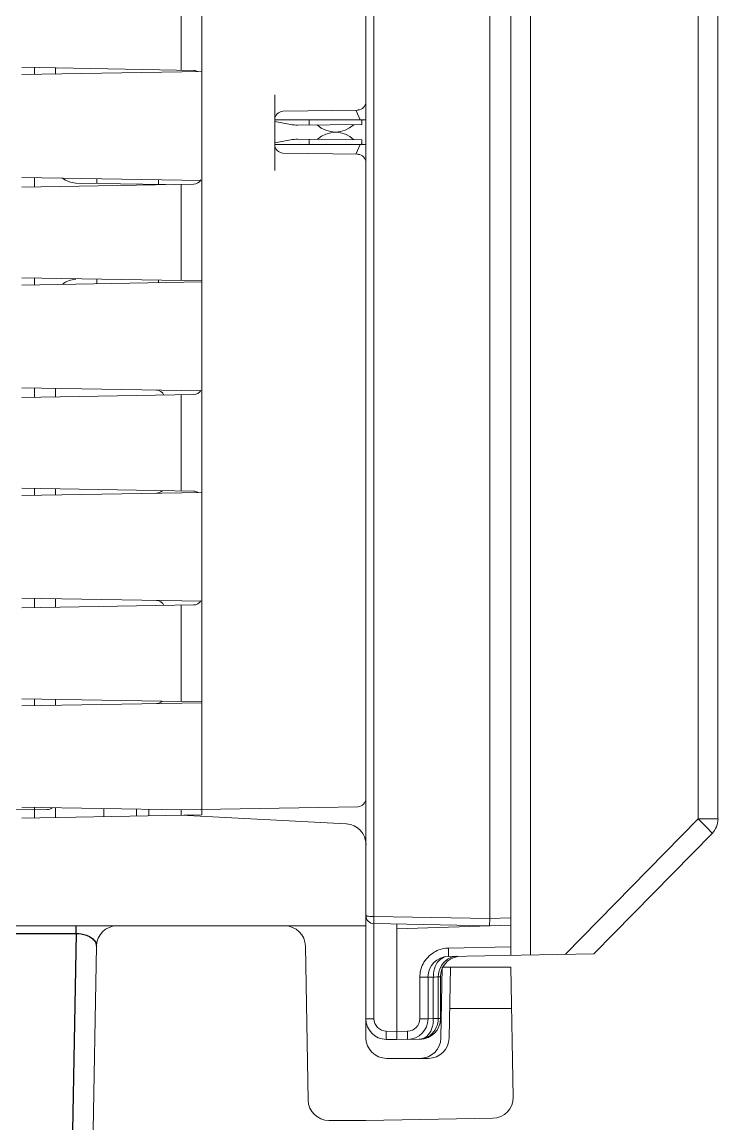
# Model space of a CAD drawing. Header units: inches. Extents: x 0 to 316, y -1 to 150.
# Drawn here: x 253.8902 to 254.0559, y 26.8731 to 27.1354 of the extents above; entities that cross this region are included whole.
import ezdxf
from ezdxf.enums import TextEntityAlignment as Align

# ---------------------------------------------------------------- set-up
doc = ezdxf.new("R2010")
doc.units = ezdxf.units.IN
doc.header["$MEASUREMENT"] = 0
doc.linetypes.add('DASHED', pattern=[0.75, 0.5, -0.25])
doc.styles.add('Calibri', font='calibri.ttf')

# ---------------------------------------------------------------- blocks, each defined once
blk = doc.blocks.new('AB 5069-ECR')
at = {"color": 7, "linetype": 'Continuous', "lineweight": 0}
for p, q in [((0, -2.5097), (0, 2.5097)), ((0.1378, -2.4494), (0.1378, 2.4494)), ((0.3346, 2.3198), (0.3346, -2.3198)), ((0.0077, -2.4126), (0.0077, 1.1905)), ((0.1177, 1.1903), (0.1177, -2.4145)), ((0.1565, -0.9833), (0.1565, -2.4491)), ((0.316, -0.9749), (0.316, -2.3198)), ((0.1895, -2.4485), (0.316, -2.3198)), ((0.3346, -2.3198), (0.316, -2.3198)), ((0.2166, -2.448), (0.329, -2.3336)), ((0.3282, -2.3324), (0.329, -2.3336)), ((0.0077, -2.4126), (0.0039, -2.4124)), ((0.1177, -2.4145), (0.0077, -2.4126)), ((0.0077, -2.4193), (0.0077, -2.4126)), ((0.1177, -2.4213), (0.0077, -2.4193)), ((0.0077, -2.4193), (0.0077, -2.5097)), ((0.1176, -2.4213), (0.1177, -2.4145)), ((0.1378, -2.4138), (0.1177, -2.4145)), ((0.0295, -2.5217), (0.0295, -2.4197)), ((0.1378, -2.4206), (0.0295, -2.4243)), ((0.0295, -2.5295), (0.0295, -2.4243)), ((0.0754, -2.4509), (0.0784, -2.4504)), ((0.0784, -2.4426), (0.1378, -2.4415)), ((0.0784, -2.4426), (0.0784, -2.4504)), ((0.2166, -2.448), (0.0784, -2.4504)), ((0.0513, -2.4701), (0.0591, -2.4701)), ((0.0513, -2.5097), (0.0513, -2.4701)), ((0.0591, -2.5097), (0.0591, -2.4701)), ((0.0641, -2.4702), (0.0591, -2.4701)), ((0.0641, -2.4702), (0.0659, -2.4701)), ((0.0641, -2.4702), (0.0641, -2.5094)), ((0.0659, -2.4701), (0.0675, -2.47)), ((0.0675, -2.47), (0.0687, -2.47)), ((0.0687, -2.47), (0.0709, -2.4699)), ((0.0687, -2.47), (0.0687, -2.5095)), ((0.0709, -2.4699), (0.0709, -2.5095)), ((0.0077, -2.5097), (0, -2.5097)), ((0.0513, -2.5097), (0.0591, -2.5097)), ((0.0591, -2.5097), (0.0641, -2.5094)), ((0.0641, -2.5094), (0.0687, -2.5095)), ((0.0709, -2.5095), (0.0687, -2.5095)), ((0.0193, -2.5215), (0.0295, -2.5217)), ((0.0193, -2.5215), (0.0193, -2.5293)), ((0.0295, -2.5217), (0.0397, -2.5215)), ((0.0295, -2.5295), (0.0295, -2.5217)), ((0.0397, -2.5215), (0.0397, -2.5293)), ((0.0193, -2.5293), (0.0295, -2.5295)), ((0.0295, -2.5295), (0.0515, -2.5291))]:
    blk.add_line(p, q, dxfattribs=at)
for centre, radius, start, end in [((0.315, -2.3198), 0.0197, 315.5, 0), ((0.0079, -2.4115), 0.00787, 180, 269), ((0.0787, -2.4701), 0.0197, 91, 180), ((0.0906, -2.4699), 0.0197, 99.5377, 180), ((0.0789, -2.47), 0.0275, 91.0079, 93.2699), ((0.079, -2.4702), 0.0277, 153.0495, 179.9771), ((0.0197, -2.5097), 0.0197, 180, 269), ((0.0195, -2.5097), 0.0118, 180, 269), ((0.0394, -2.5097), 0.0197, 270.9998, 0), ((0.0395, -2.5097), 0.0118, 271.0002, 359.9998), ((0.0512, -2.5095), 0.0197, 271, 360), ((0.0345, -2.5099), 0.0297, 350.9714, 355.9414), ((0.033, -2.5098), 0.0311, 355.9247, 0.6508), ((0.0505, -2.5115), 0.0177, 270.9905, 274.4908), ((0.0506, -2.5182), 0.011, 270.9742, 277.4659), ((0.0505, -2.5117), 0.0175, 274.53, 291.457), ((0.0506, -2.5184), 0.0108, 277.5072, 289.3563)]:
    blk.add_arc(centre, radius, start, end, dxfattribs=at)
for points, knots in [([(0.316, -2.3198), (0.3185, -2.3223), (0.3226, -2.3264), (0.3267, -2.3307), (0.3282, -2.3324)], [0, 0, 0, 0, 0.604088, 1, 1, 1, 1]), ([(0.0039, -2.4124), (0.0029, -2.4123), (0.0016, -2.4122), (0.0004, -2.4119), (0, -2.4116), (0, -2.4115)], [0, 0, 0, 0, 0.704643, 0.905021, 1, 1, 1, 1]), ([(0.0645, -2.4651), (0.0647, -2.4641), (0.0655, -2.4604), (0.0673, -2.4568), (0.0692, -2.4547)], [0, 0, 0, 0, 0.2666, 1, 1, 1, 1]), ([(0.0618, -2.525), (0.064, -2.5232), (0.0675, -2.5183), (0.0687, -2.5124), (0.0687, -2.5095)], [0, 0, 0, 0, 0.491537, 1, 1, 1, 1]), ([(0.0638, -2.5145), (0.0636, -2.5156), (0.0628, -2.5193), (0.0611, -2.5229), (0.0593, -2.525)], [0, 0, 0, 0, 0.268876, 1, 1, 1, 1]), ([(0.0593, -2.525), (0.0589, -2.5255), (0.0575, -2.5269), (0.0556, -2.528), (0.0542, -2.5285)], [0, 0, 0, 0, 0.260864, 1, 1, 1, 1])]:
    blk.add_open_spline(points, degree=3, knots=knots, dxfattribs=at)
for points in [[(0.0543, -2.4576), (0.0566, -2.4531), (0.0604, -2.4491), (0.0648, -2.4465)], [(0.0648, -2.4465), (0.0685, -2.4442), (0.073, -2.4429), (0.0773, -2.4426)], [(0.0789, -2.4525), (0.0815, -2.4511), (0.0844, -2.4503), (0.0872, -2.4503)], [(0.0687, -2.47), (0.0687, -2.4666), (0.0696, -2.4632), (0.0712, -2.4602)], [(0.0692, -2.4547), (0.0708, -2.4529), (0.0731, -2.4515), (0.0754, -2.4509)], [(0.0712, -2.4602), (0.0729, -2.457), (0.0757, -2.4542), (0.0789, -2.4525)], [(0.0641, -2.4702), (0.0641, -2.4685), (0.0642, -2.4668), (0.0645, -2.4651)], [(0.0569, -2.5279), (0.0587, -2.5273), (0.0603, -2.5263), (0.0618, -2.525)]]:
    blk.add_open_spline(points, degree=3, dxfattribs=at)
blk = doc.blocks.new('AB 5069-Module Base')
at = {"color": 7, "linetype": 'Continuous', "lineweight": 0}
for p, q in [((0.7102, -2.3206), (0.7102, 1.1867)), ((0.8661, -1.5006), (0.8661, -1.6427)), ((0.6906, -1.5212), (0.6906, -1.6127)), ((0.5392, -1.61), (0.7025, -1.6129)), ((0.5512, -1.6168), (0.5512, -1.6102)), ((0.5709, -1.6106), (0.5709, -1.6165)), ((0.7102, -1.614), (0.5392, -1.617)), ((0.7795, -1.7082), (0.7795, -1.6361)), ((0.8661, -1.6598), (0.8661, -1.6427)), ((0.7873, -1.6518), (0.8584, -1.6506)), ((0.8568, -1.6513), (0.8608, -1.6598)), ((0.7795, -1.6598), (0.8661, -1.6598)), ((0.7795, -1.6616), (0.7944, -1.6644)), ((0.8012, -1.665), (0.8623, -1.6643)), ((0.8123, -1.6648), (0.8122, -1.6598)), ((0.8622, -1.6598), (0.8623, -1.6643)), ((0.8371, -1.6715), (0.8374, -1.6715)), ((0.7944, -1.6789), (0.7795, -1.6817)), ((0.7795, -1.6835), (0.8661, -1.6835)), ((0.8012, -1.6784), (0.8623, -1.679)), ((0.8122, -1.6835), (0.8123, -1.6785)), ((0.8608, -1.6835), (0.8568, -1.692)), ((0.8622, -1.6835), (0.8623, -1.679)), ((0.8661, -1.7006), (0.8661, -1.6835)), ((0.7873, -1.6915), (0.8584, -1.6927)), ((0.8661, -2.5323), (0.8661, -1.7006)), ((0.7102, -1.7175), (0.5392, -1.7146)), ((0.5512, -1.7237), (0.5512, -1.7148)), ((0.6102, -1.7158), (0.6102, -1.7204)), ((0.6689, -1.7216), (0.6689, -1.7168)), ((0.5392, -1.7239), (0.7025, -1.721)), ((0.5902, -1.72), (0.6756, -1.7215)), ((0.6906, -1.7213), (0.6906, -1.8127)), ((0.7102, -1.813), (0.5392, -1.8101)), ((0.5512, -1.8168), (0.5512, -1.8103)), ((0.6102, -1.8113), (0.6102, -1.8158)), ((0.7102, -1.814), (0.5392, -1.817)), ((0.6689, -1.8148), (0.6689, -1.8123)), ((0.7102, -1.9175), (0.5392, -1.9146)), ((0.5512, -1.9237), (0.5512, -1.9148)), ((0.5709, -1.9151), (0.5709, -1.9233)), ((0.5392, -1.9239), (0.7025, -1.921)), ((0.6906, -1.9213), (0.6906, -2.0127)), ((0.7025, -2.0129), (0.5392, -2.0101)), ((0.5512, -2.0168), (0.5512, -2.0103)), ((0.5709, -2.0165), (0.5709, -2.0106)), ((0.7102, -2.014), (0.5392, -2.017)), ((0.7102, -2.1175), (0.5392, -2.1146)), ((0.5512, -2.1237), (0.5512, -2.1148)), ((0.5709, -2.1151), (0.5709, -2.1233)), ((0.5392, -2.1239), (0.7025, -2.121)), ((0.6906, -2.1213), (0.6906, -2.2127)), ((0.7102, -2.213), (0.5392, -2.2101)), ((0.7102, -2.214), (0.5392, -2.217)), ((0.5512, -2.2168), (0.5512, -2.2103)), ((0.5709, -2.2165), (0.5709, -2.2106)), ((0.6906, -2.3157), (0.5392, -2.3131)), ((0.5512, -2.3136), (0.5512, -2.3157)), ((0.5709, -2.3137), (0.5709, -2.323)), ((0.6169, -2.3222), (0.6169, -2.3145)), ((0.8584, -2.3128), (0.6906, -2.3157)), ((0.5315, -2.3154), (0.5512, -2.3157)), ((0.5392, -2.3236), (0.7102, -2.3206)), ((0.5512, -2.3157), (0.5631, -2.3155)), ((0.5512, -2.3232), (0.5512, -2.3157)), ((0.648, -2.3217), (0.648, -2.315)), ((0.6598, -2.3152), (0.6598, -2.3215)), ((0.6906, -2.3208), (0.6906, -2.3157)), ((0.6906, -2.3209), (0.8475, -2.3291)), ((0.8661, -2.426), (0.5315, -2.426)), ((0.6099, -2.4453), (0.6036, -2.8062)), ((0.8112, -2.5917), (0.8086, -2.4453)), ((0.9373, -2.5326), (0.9385, -2.4654)), ((0.9385, -2.4654), (1.0039, -2.4654)), ((0.9452, -2.5326), (0.9464, -2.4654)), ((1.0039, -2.4654), (1.0061, -2.5889)), ((1.0046, -2.5047), (0.9457, -2.5047)), ((0.8858, -2.552), (0.9255, -2.552)), ((0.8661, -2.611), (0.8309, -2.611)), ((0.9868, -2.6089), (0.8661, -2.611))]:
    blk.add_line(p, q, dxfattribs=at)
at = {"color": 7, "linetype": 'Continuous'}
for p, q in [((0.5906, -2.4334), (0.5906, -2.426)), ((0.5315, -2.4334), (0.5906, -2.4334)), ((0.5906, -2.4334), (0.5852, -2.7444))]:
    blk.add_line(p, q, dxfattribs=at)
at = {"color": 7, "linetype": 'Continuous', "lineweight": 0}
for centre, radius, start, end in [((0.7024, -1.6208), 0.00787, 59.3942, 89), ((0.8583, -1.6427), 0.00787, 271, 0), ((0.7874, -1.6597), 0.00787, 91, 180), ((0.8008, -1.6295), 0.0354, 259.6, 270.6), ((0.8371, -1.6459), 0.0256, 227.5509, 312.8642), ((0.8371, -1.6974), 0.0256, 46.3509, 132.4491), ((0.7874, -1.6836), 0.00787, 180, 269), ((0.8008, -1.7138), 0.0354, 89.4, 100.4), ((0.8583, -1.7006), 0.00787, 0, 89), ((0.5906, -1.7003), 0.0197, 229.1801, 269), ((0.7024, -1.7132), 0.00787, 271, 330.2715), ((0.5906, -1.8312), 0.0197, 91, 131.0358), ((0.6669, -1.9247), 0.00787, 23.4591, 89), ((0.7024, -1.9132), 0.00787, 271, 330.2714), ((0.6669, -2.0069), 0.00787, 271, 314.3272), ((0.7024, -2.0208), 0.00787, 59.3942, 89), ((0.6669, -2.1247), 0.00787, 23.4591, 89), ((0.7024, -2.1132), 0.00787, 271, 330.2714), ((0.6669, -2.2069), 0.00787, 271, 314.3272), ((0.563, -2.3077), 0.00787, 271, 309.2669), ((0.8583, -2.3049), 0.00787, 271, 0), ((0.8465, -2.3488), 0.0197, 0, 87), ((0.6296, -2.4457), 0.0197, 90, 179), ((0.7889, -2.4457), 0.0197, 1, 90), ((0.8858, -2.5323), 0.0197, 180, 270), ((0.9177, -2.5323), 0.0197, 270, 359), ((0.9255, -2.5323), 0.0197, 270, 359), ((0.8309, -2.5913), 0.0197, 181, 270), ((0.9864, -2.5892), 0.0197, 271, 1)]:
    blk.add_arc(centre, radius, start, end, dxfattribs=at)
for points, knots in [([(0.8617, -1.6598), (0.8618, -1.66), (0.8621, -1.6607), (0.8623, -1.6614), (0.8623, -1.6619)], [0, 0, 0, 0, 0.287236, 1, 1, 1, 1]), ([(0.8623, -1.6814), (0.8623, -1.6816), (0.8622, -1.6823), (0.8619, -1.683), (0.8617, -1.6835)], [0, 0, 0, 0, 0.216321, 1, 1, 1, 1])]:
    blk.add_open_spline(points, degree=3, knots=knots, dxfattribs=at)
at = {"color": 7, "linetype": 'Continuous'}
blk.add_open_spline([(0.5906, -2.4334), (0.5939, -2.4333), (0.5995, -2.4341), (0.6058, -2.4374), (0.6092, -2.4412), (0.6099, -2.4441), (0.6099, -2.4453)], degree=3, knots=[0, 0, 0, 0, 0.398728, 0.661536, 0.846946, 1, 1, 1, 1], dxfattribs=at)
at = {"color": 3, "linetype": 'DASHED', "style": 'Calibri'}
blk.add_attdef('PARTNUMBER', text='', height=0.0625, dxfattribs=at).set_placement((0.4338, 1.9561), align=Align.MIDDLE_CENTER)

msp = doc.modelspace()

# ---------------------------------------------------------------- block references
at = {"color": 2, "linetype": 'DASHED', "xscale": 0.2504457935124523, "yscale": 0.2504457935124523, "zscale": 0.2504457935124523}
msp.add_blockref('AB 5069-Module Base', (253.75513, 27.5278), dxfattribs=at)
at = {"color": 7, "linetype": 'Continuous', "xscale": 0.2504457935124523, "yscale": 0.2504457935124523, "zscale": 0.2504457935124523}
msp.add_blockref('AB 5069-ECR', (253.97204, 27.52664), dxfattribs=at)

doc.saveas('drawing.dxf')
